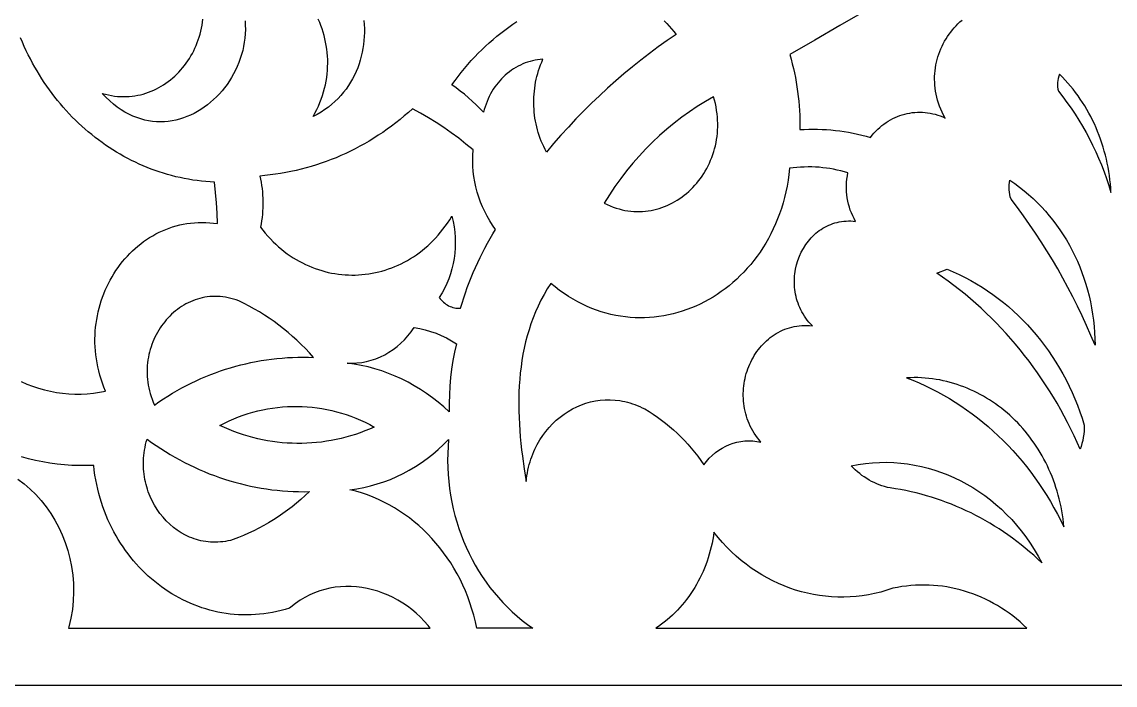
# Model space of a CAD drawing. Extents: x -570 to 570, y -425 to 425.
# Drawn here: x -392.7 to -296.4, y -365 to -306.6 of the extents above; entities that cross this region are included whole.
import ezdxf

# ---------------------------------------------------------------- set-up
doc = ezdxf.new("R2010")
doc.units = 0
doc.layers.add('LAYER_1', color=18, linetype='CONTINUOUS')
doc.layers.add('LAYER_2', color=4, linetype='CONTINUOUS')

msp = doc.modelspace()

# ---------------------------------------------------------------- linework, layer by layer
at = {"layer": 'LAYER_1'}
for points in [[(-318.445, -305.668), (-320.647, -306.955), (-322.854, -308.234), (-325.065, -309.502), (-324.952, -309.904), (-324.846, -310.307), (-324.747, -310.713), (-324.657, -311.12), (-324.574, -311.529), (-324.499, -311.94), (-324.431, -312.352), (-324.372, -312.765), (-324.32, -313.18), (-324.276, -313.595), (-324.24, -314.012), (-324.212, -314.43), (-324.192, -314.848), (-324.179, -315.266), (-324.175, -315.686), (-324.178, -316.105), (-323.786, -316.085), (-323.394, -316.073), (-323.001, -316.069), (-322.61, -316.074), (-322.218, -316.087), (-321.827, -316.109), (-321.436, -316.139), (-321.046, -316.177), (-320.657, -316.224), (-320.269, -316.28), (-319.882, -316.343), (-319.496, -316.415), (-319.111, -316.495), (-318.728, -316.584), (-318.346, -316.681), (-317.966, -316.786), (-317.814, -316.593), (-317.655, -316.409), (-317.491, -316.233), (-317.321, -316.066), (-317.145, -315.907), (-316.965, -315.756), (-316.779, -315.615), (-316.589, -315.482), (-316.395, -315.357), (-316.196, -315.242), (-315.994, -315.135), (-315.789, -315.038), (-315.58, -314.949), (-315.368, -314.87), (-315.154, -314.8), (-314.937, -314.739), (-314.719, -314.687), (-314.498, -314.645), (-314.276, -314.613), (-314.053, -314.59), (-313.828, -314.576), (-313.603, -314.572), (-313.378, -314.578), (-313.152, -314.594), (-312.926, -314.62), (-312.701, -314.656), (-312.477, -314.702), (-312.253, -314.758), (-312.031, -314.824), (-311.81, -314.9), (-311.591, -314.987), (-311.374, -315.084), (-311.516, -314.825), (-311.646, -314.565), (-311.763, -314.304), (-311.869, -314.042), (-311.962, -313.779), (-312.044, -313.516), (-312.115, -313.253), (-312.175, -312.99), (-312.223, -312.727), (-312.261, -312.465), (-312.287, -312.203), (-312.304, -311.943), (-312.31, -311.684), (-312.306, -311.427), (-312.293, -311.171), (-312.269, -310.918), (-312.236, -310.666), (-312.194, -310.417), (-312.143, -310.171), (-312.083, -309.928), (-312.015, -309.688), (-311.937, -309.452), (-311.852, -309.219), (-311.758, -308.99), (-311.657, -308.765), (-311.548, -308.544), (-311.431, -308.329), (-311.307, -308.118), (-311.176, -307.912), (-311.038, -307.711), (-310.893, -307.516), (-310.742, -307.327), (-310.585, -307.144), (-310.421, -306.967), (-310.252, -306.797), (-310.076, -306.633), (-309.896, -306.477)], [(-373.032, -306.537), (-373.008, -306.918), (-373.003, -307.297), (-373.016, -307.674), (-373.046, -308.047), (-373.093, -308.418), (-373.158, -308.784), (-373.238, -309.147), (-373.334, -309.504), (-373.445, -309.856), (-373.571, -310.202), (-373.712, -310.541), (-373.866, -310.874), (-374.033, -311.199), (-374.214, -311.516), (-374.406, -311.824), (-374.611, -312.124), (-374.827, -312.414), (-375.054, -312.693), (-375.292, -312.963), (-375.539, -313.221), (-375.797, -313.468), (-376.063, -313.702), (-376.338, -313.924), (-376.621, -314.133), (-376.911, -314.328), (-377.209, -314.508), (-377.513, -314.675), (-377.824, -314.826), (-378.141, -314.961), (-378.462, -315.08), (-378.789, -315.182), (-379.12, -315.267), (-379.455, -315.334), (-379.793, -315.383), (-380.134, -315.413), (-380.477, -315.424), (-380.823, -315.414), (-381.17, -315.385), (-381.518, -315.335), (-381.866, -315.263), (-382.215, -315.169), (-382.563, -315.053), (-382.911, -314.914), (-383.257, -314.751), (-383.601, -314.565), (-383.943, -314.354), (-384.282, -314.118), (-384.617, -313.856), (-384.95, -313.569), (-385.277, -313.255), (-385.601, -312.913), (-385.331, -312.989), (-385.062, -313.054), (-384.795, -313.106), (-384.529, -313.147), (-384.265, -313.177), (-384.003, -313.196), (-383.743, -313.204), (-383.485, -313.201), (-383.23, -313.188), (-382.977, -313.164), (-382.727, -313.131), (-382.479, -313.088), (-382.235, -313.035), (-381.994, -312.973), (-381.756, -312.901), (-381.522, -312.82), (-381.291, -312.731), (-381.064, -312.633), (-380.841, -312.526), (-380.622, -312.412), (-380.407, -312.289), (-380.196, -312.158), (-379.991, -312.02), (-379.789, -311.874), (-379.593, -311.721), (-379.402, -311.561), (-379.215, -311.394), (-379.034, -311.221), (-378.859, -311.041), (-378.689, -310.854), (-378.525, -310.662), (-378.367, -310.464), (-378.215, -310.26), (-378.069, -310.051), (-377.93, -309.837), (-377.797, -309.617), (-377.671, -309.393), (-377.551, -309.164), (-377.439, -308.931), (-377.334, -308.693), (-377.236, -308.451), (-377.146, -308.206), (-377.063, -307.956), (-376.988, -307.704), (-376.921, -307.448), (-376.862, -307.189), (-376.811, -306.927), (-376.769, -306.663), (-376.735, -306.396)], [(-362.566, -306.495), (-362.539, -306.846), (-362.524, -307.199), (-362.523, -307.551), (-362.534, -307.904), (-362.559, -308.256), (-362.597, -308.607), (-362.648, -308.956), (-362.712, -309.303), (-362.791, -309.647), (-362.883, -309.988), (-362.989, -310.325), (-363.109, -310.657), (-363.243, -310.985), (-363.392, -311.307), (-363.555, -311.623), (-363.732, -311.933), (-363.925, -312.236), (-364.132, -312.531), (-364.353, -312.819), (-364.59, -313.098), (-364.843, -313.367), (-365.11, -313.627), (-365.393, -313.877), (-365.691, -314.116), (-366.006, -314.344), (-366.336, -314.56), (-366.681, -314.764), (-367.044, -314.956), (-366.872, -314.651), (-366.713, -314.345), (-366.567, -314.036), (-366.434, -313.725), (-366.313, -313.413), (-366.204, -313.099), (-366.107, -312.785), (-366.022, -312.469), (-365.949, -312.153), (-365.888, -311.836), (-365.838, -311.52), (-365.799, -311.203), (-365.772, -310.888), (-365.755, -310.572), (-365.749, -310.258), (-365.754, -309.946), (-365.769, -309.634), (-365.794, -309.325), (-365.83, -309.018), (-365.876, -308.713), (-365.931, -308.41), (-365.996, -308.111), (-366.07, -307.815), (-366.154, -307.522), (-366.247, -307.232), (-366.349, -306.947), (-366.459, -306.666), (-366.579, -306.389)], [(-336.119, -306.54), (-335.898, -306.762), (-335.682, -306.992), (-335.473, -307.231), (-335.27, -307.478), (-335.073, -307.732), (-335.862, -308.273), (-336.641, -308.829), (-337.411, -309.4), (-338.171, -309.985), (-338.922, -310.584), (-339.663, -311.197), (-340.394, -311.825), (-341.114, -312.466), (-341.825, -313.121), (-342.524, -313.79), (-343.214, -314.472), (-343.892, -315.167), (-344.559, -315.876), (-345.215, -316.598), (-345.86, -317.332), (-346.493, -318.079), (-346.617, -317.844), (-346.734, -317.606), (-346.844, -317.365), (-346.946, -317.121), (-347.041, -316.874), (-347.128, -316.625), (-347.208, -316.373), (-347.281, -316.12), (-347.347, -315.864), (-347.405, -315.607), (-347.455, -315.348), (-347.499, -315.088), (-347.535, -314.827), (-347.563, -314.565), (-347.584, -314.302), (-347.598, -314.038), (-347.604, -313.775), (-347.603, -313.511), (-347.595, -313.247), (-347.579, -312.983), (-347.555, -312.72), (-347.524, -312.458), (-347.486, -312.196), (-347.44, -311.936), (-347.387, -311.676), (-347.326, -311.418), (-347.258, -311.162), (-347.182, -310.907), (-347.098, -310.655), (-347.008, -310.404), (-346.909, -310.156), (-346.803, -309.911), (-347.035, -309.929), (-347.264, -309.957), (-347.491, -309.994), (-347.715, -310.042), (-347.936, -310.099), (-348.154, -310.166), (-348.368, -310.241), (-348.579, -310.326), (-348.786, -310.42), (-348.989, -310.522), (-349.188, -310.632), (-349.382, -310.751), (-349.572, -310.878), (-349.757, -311.013), (-349.936, -311.155), (-350.111, -311.305), (-350.28, -311.463), (-350.444, -311.627), (-350.601, -311.799), (-350.753, -311.977), (-350.898, -312.162), (-351.037, -312.353), (-351.169, -312.551), (-351.294, -312.754), (-351.412, -312.964), (-351.523, -313.179), (-351.626, -313.399), (-351.721, -313.625), (-351.809, -313.856), (-351.888, -314.092), (-351.96, -314.333), (-352.022, -314.578), (-352.347, -314.244), (-352.679, -313.918), (-353.017, -313.602), (-353.363, -313.294), (-353.715, -312.996), (-354.074, -312.707), (-354.439, -312.427), (-354.81, -312.157), (-354.542, -311.786), (-354.268, -311.422), (-353.987, -311.064), (-353.7, -310.714), (-353.407, -310.37), (-353.108, -310.034), (-352.803, -309.705), (-352.492, -309.383), (-352.175, -309.069), (-351.853, -308.762), (-351.525, -308.462), (-351.192, -308.17), (-350.854, -307.886), (-350.51, -307.61), (-350.162, -307.341), (-349.808, -307.08), (-349.45, -306.828), (-349.087, -306.583)], [(-392.755, -338.28), (-392.249, -338.501), (-391.736, -338.697), (-391.217, -338.869), (-390.692, -339.016), (-390.163, -339.139), (-389.629, -339.237), (-389.093, -339.31), (-388.553, -339.358), (-388.012, -339.38), (-387.47, -339.378), (-386.927, -339.35), (-386.385, -339.297), (-385.844, -339.218), (-385.304, -339.113), (-385.45, -338.763), (-385.583, -338.411), (-385.704, -338.058), (-385.811, -337.705), (-385.907, -337.351), (-385.99, -336.997), (-386.061, -336.643), (-386.12, -336.289), (-386.168, -335.936), (-386.204, -335.583), (-386.228, -335.232), (-386.242, -334.882), (-386.244, -334.533), (-386.235, -334.186), (-386.215, -333.841), (-386.185, -333.498), (-386.145, -333.158), (-386.094, -332.82), (-386.033, -332.486), (-385.962, -332.154), (-385.882, -331.826), (-385.791, -331.502), (-385.692, -331.181), (-385.583, -330.865), (-385.464, -330.553), (-385.337, -330.245), (-385.201, -329.943), (-385.056, -329.646), (-384.903, -329.354), (-384.742, -329.067), (-384.572, -328.787), (-384.395, -328.512), (-384.209, -328.244), (-384.016, -327.982), (-383.815, -327.727), (-383.607, -327.48), (-383.392, -327.239), (-383.169, -327.006), (-382.94, -326.781), (-382.704, -326.564), (-382.462, -326.355), (-382.213, -326.154), (-381.958, -325.963), (-381.696, -325.78), (-381.429, -325.606), (-381.156, -325.442), (-380.878, -325.288), (-380.594, -325.144), (-380.305, -325.009), (-380.011, -324.886), (-379.711, -324.773), (-379.407, -324.67), (-379.099, -324.579), (-378.786, -324.5), (-378.468, -324.432), (-378.147, -324.375), (-377.822, -324.331), (-377.492, -324.3), (-377.159, -324.281), (-376.823, -324.274), (-376.483, -324.281), (-376.141, -324.301), (-375.795, -324.335), (-375.446, -324.383), (-375.49, -323.469), (-375.549, -322.557), (-375.625, -321.646), (-375.716, -320.737), (-376.102, -320.714), (-376.487, -320.684), (-376.869, -320.645), (-377.25, -320.598), (-377.629, -320.544), (-378.006, -320.481), (-378.381, -320.411), (-378.754, -320.332), (-379.125, -320.247), (-379.493, -320.153), (-379.858, -320.052), (-380.221, -319.943), (-380.582, -319.827), (-380.94, -319.704), (-381.295, -319.573), (-381.647, -319.436), (-381.997, -319.291), (-382.343, -319.139), (-382.686, -318.98), (-383.026, -318.814), (-383.363, -318.641), (-383.696, -318.461), (-384.026, -318.275), (-384.353, -318.081), (-384.676, -317.882), (-384.995, -317.676), (-385.311, -317.463), (-385.623, -317.244), (-385.931, -317.018), (-386.234, -316.787), (-386.534, -316.549), (-386.83, -316.305), (-387.121, -316.055), (-387.408, -315.799), (-387.691, -315.537), (-387.969, -315.269), (-388.243, -314.996), (-388.512, -314.717), (-388.776, -314.432), (-389.036, -314.141), (-389.291, -313.845), (-389.54, -313.544), (-389.785, -313.237), (-390.024, -312.925), (-390.259, -312.608), (-390.488, -312.286), (-390.711, -311.958), (-390.929, -311.626), (-391.142, -311.288), (-391.349, -310.946), (-391.55, -310.599), (-391.746, -310.247), (-391.935, -309.89), (-392.119, -309.529), (-392.297, -309.163), (-392.468, -308.793), (-392.634, -308.419), (-392.793, -308.04)], [(-393.046, -346.874), (-392.489, -347.292), (-391.961, -347.746), (-391.46, -348.234), (-390.99, -348.754), (-390.55, -349.305), (-390.143, -349.884), (-389.769, -350.49), (-389.43, -351.12), (-389.127, -351.772), (-388.861, -352.446), (-388.634, -353.138), (-388.446, -353.848), (-388.3, -354.572), (-388.197, -355.309), (-388.137, -356.057), (-388.123, -356.813), (-388.155, -357.577), (-388.235, -358.344), (-388.364, -359.113), (-388.544, -359.882), (-388.579, -359.999), (-356.727, -359.998), (-356.911, -359.761), (-357.244, -359.378), (-357.594, -359.015), (-357.96, -358.672), (-358.342, -358.351), (-358.738, -358.051), (-359.147, -357.773), (-359.568, -357.518), (-360, -357.287), (-360.44, -357.079), (-360.889, -356.894), (-361.345, -356.735), (-361.807, -356.6), (-362.273, -356.491), (-362.742, -356.408), (-363.212, -356.35), (-363.684, -356.319), (-364.154, -356.315), (-364.623, -356.338), (-365.089, -356.388), (-365.551, -356.466), (-366.008, -356.572), (-366.458, -356.706), (-366.901, -356.869), (-367.336, -357.06), (-367.762, -357.281), (-368.178, -357.532), (-368.583, -357.813), (-368.999, -358.143), (-369.105, -358.216), (-369.483, -358.331), (-369.861, -358.434), (-370.239, -358.524), (-370.616, -358.602), (-370.993, -358.668), (-371.37, -358.722), (-371.746, -358.765), (-372.121, -358.795), (-372.494, -358.814), (-372.867, -358.822), (-373.238, -358.818), (-373.607, -358.803), (-373.975, -358.777), (-374.341, -358.74), (-374.704, -358.692), (-375.066, -358.634), (-375.424, -358.564), (-375.781, -358.485), (-376.134, -358.395), (-376.484, -358.294), (-376.832, -358.184), (-377.176, -358.064), (-377.516, -357.934), (-377.853, -357.794), (-378.186, -357.644), (-378.515, -357.486), (-378.839, -357.317), (-379.16, -357.14), (-379.476, -356.953), (-379.787, -356.758), (-380.093, -356.553), (-380.394, -356.34), (-380.691, -356.119), (-380.981, -355.888), (-381.266, -355.65), (-381.546, -355.403), (-381.82, -355.148), (-382.087, -354.885), (-382.348, -354.615), (-382.603, -354.336), (-382.852, -354.05), (-383.093, -353.757), (-383.328, -353.456), (-383.555, -353.148), (-383.776, -352.833), (-383.989, -352.511), (-384.194, -352.182), (-384.391, -351.846), (-384.581, -351.503), (-384.763, -351.155), (-384.936, -350.799), (-385.1, -350.438), (-385.257, -350.07), (-385.404, -349.697), (-385.542, -349.317), (-385.672, -348.932), (-385.791, -348.542), (-385.902, -348.145), (-386.003, -347.744), (-386.094, -347.337), (-386.175, -346.925), (-386.246, -346.508), (-386.306, -346.086), (-386.356, -345.66), (-387.001, -345.679), (-387.646, -345.677), (-388.289, -345.655), (-388.931, -345.612), (-389.57, -345.548), (-390.208, -345.463), (-390.842, -345.358), (-391.473, -345.233), (-392.101, -345.087), (-392.725, -344.921)]]:
    msp.add_lwpolyline(points, dxfattribs=at)
for points in [[(-296.784, -321.634), (-296.806, -321.261), (-296.835, -320.89), (-296.873, -320.52), (-296.92, -320.152), (-296.974, -319.786), (-297.037, -319.422), (-297.107, -319.061), (-297.186, -318.702), (-297.273, -318.345), (-297.367, -317.992), (-297.469, -317.641), (-297.579, -317.294), (-297.697, -316.95), (-297.822, -316.609), (-297.955, -316.272), (-298.096, -315.939), (-298.243, -315.609), (-298.398, -315.283), (-298.561, -314.962), (-298.73, -314.645), (-298.907, -314.332), (-299.091, -314.024), (-299.281, -313.721), (-299.479, -313.423), (-299.684, -313.13), (-299.895, -312.842), (-300.113, -312.56), (-300.338, -312.283), (-300.569, -312.011), (-300.807, -311.746), (-301.052, -311.486), (-301.303, -311.233), (-301.369, -311.41), (-301.421, -311.592), (-301.458, -311.778), (-301.479, -311.966), (-301.486, -312.155), (-301.477, -312.344), (-301.452, -312.533), (-301.412, -312.72), (-301.027, -313.211), (-300.655, -313.712), (-300.294, -314.223), (-299.946, -314.743), (-299.61, -315.273), (-299.287, -315.812), (-298.977, -316.359), (-298.679, -316.915), (-298.395, -317.48), (-298.124, -318.052), (-297.867, -318.631), (-297.623, -319.218), (-297.392, -319.813), (-297.176, -320.413), (-296.973, -321.021)], [(-331.774, -313.217), (-332.497, -313.632), (-333.207, -314.072), (-333.903, -314.536), (-334.583, -315.024), (-335.248, -315.536), (-335.897, -316.07), (-336.529, -316.627), (-337.145, -317.206), (-337.743, -317.806), (-338.323, -318.428), (-338.885, -319.07), (-339.429, -319.732), (-339.953, -320.413), (-340.457, -321.114), (-340.941, -321.834), (-341.404, -322.572), (-341.143, -322.7), (-340.881, -322.816), (-340.619, -322.92), (-340.358, -323.011), (-340.096, -323.09), (-339.835, -323.158), (-339.574, -323.214), (-339.314, -323.258), (-339.054, -323.291), (-338.796, -323.313), (-338.539, -323.324), (-338.284, -323.325), (-338.03, -323.315), (-337.778, -323.295), (-337.528, -323.264), (-337.281, -323.224), (-337.035, -323.173), (-336.793, -323.114), (-336.553, -323.044), (-336.316, -322.966), (-336.083, -322.879), (-335.852, -322.782), (-335.626, -322.677), (-335.403, -322.564), (-335.184, -322.442), (-334.969, -322.312), (-334.759, -322.175), (-334.553, -322.029), (-334.352, -321.876), (-334.156, -321.716), (-333.964, -321.548), (-333.779, -321.374), (-333.598, -321.193), (-333.424, -321.005), (-333.255, -320.811), (-333.092, -320.61), (-332.936, -320.403), (-332.786, -320.191), (-332.642, -319.973), (-332.506, -319.749), (-332.376, -319.52), (-332.254, -319.286), (-332.139, -319.047), (-332.031, -318.803), (-331.932, -318.555), (-331.84, -318.302), (-331.757, -318.045), (-331.682, -317.785), (-331.615, -317.52), (-331.557, -317.251), (-331.509, -316.98), (-331.469, -316.705), (-331.438, -316.426), (-331.418, -316.145), (-331.406, -315.862), (-331.405, -315.575), (-331.414, -315.287), (-331.433, -314.996), (-331.462, -314.703), (-331.503, -314.409), (-331.554, -314.113), (-331.616, -313.815), (-331.689, -313.517)], [(-352.953, -317.897), (-353.579, -317.374), (-354.217, -316.871), (-354.867, -316.387), (-355.529, -315.922), (-356.202, -315.478), (-356.886, -315.054), (-357.58, -314.65), (-358.285, -314.267), (-358.644, -314.589), (-359.009, -314.903), (-359.378, -315.208), (-359.753, -315.505), (-360.132, -315.794), (-360.516, -316.074), (-360.904, -316.345), (-361.297, -316.608), (-361.694, -316.862), (-362.096, -317.108), (-362.501, -317.344), (-362.91, -317.572), (-363.324, -317.791), (-363.74, -318.001), (-364.161, -318.202), (-364.585, -318.394), (-365.012, -318.577), (-365.443, -318.75), (-365.876, -318.915), (-366.313, -319.07), (-366.752, -319.216), (-367.194, -319.352), (-367.639, -319.479), (-368.086, -319.597), (-368.536, -319.705), (-368.987, -319.803), (-369.441, -319.892), (-369.897, -319.971), (-370.355, -320.041), (-370.814, -320.1), (-371.275, -320.15), (-371.738, -320.189), (-371.675, -320.466), (-371.621, -320.744), (-371.574, -321.023), (-371.535, -321.303), (-371.504, -321.584), (-371.48, -321.866), (-371.464, -322.149), (-371.457, -322.432), (-371.457, -322.715), (-371.464, -322.997), (-371.48, -323.28), (-371.504, -323.562), (-371.535, -323.844), (-371.574, -324.124), (-371.621, -324.404), (-371.676, -324.682), (-371.463, -324.959), (-371.245, -325.226), (-371.022, -325.484), (-370.793, -325.733), (-370.559, -325.972), (-370.32, -326.201), (-370.076, -326.421), (-369.828, -326.632), (-369.576, -326.833), (-369.319, -327.025), (-369.059, -327.208), (-368.794, -327.381), (-368.527, -327.545), (-368.256, -327.699), (-367.981, -327.844), (-367.704, -327.98), (-367.424, -328.106), (-367.142, -328.223), (-366.857, -328.331), (-366.57, -328.429), (-366.281, -328.519), (-365.99, -328.599), (-365.698, -328.669), (-365.405, -328.731), (-365.11, -328.783), (-364.814, -328.826), (-364.518, -328.86), (-364.221, -328.884), (-363.923, -328.9), (-363.626, -328.906), (-363.328, -328.903), (-363.031, -328.891), (-362.734, -328.87), (-362.438, -328.839), (-362.143, -328.8), (-361.848, -328.751), (-361.555, -328.694), (-361.263, -328.627), (-360.973, -328.551), (-360.685, -328.466), (-360.399, -328.372), (-360.114, -328.269), (-359.833, -328.157), (-359.554, -328.036), (-359.277, -327.906), (-359.004, -327.767), (-358.734, -327.619), (-358.467, -327.462), (-358.204, -327.296), (-357.945, -327.121), (-357.689, -326.937), (-357.438, -326.744), (-357.192, -326.542), (-356.949, -326.331), (-356.712, -326.112), (-356.48, -325.883), (-356.252, -325.646), (-356.03, -325.4), (-355.814, -325.145), (-355.604, -324.881), (-355.399, -324.608), (-355.201, -324.326), (-355.009, -324.036), (-354.823, -323.737), (-354.714, -324.196), (-354.629, -324.659), (-354.569, -325.124), (-354.532, -325.591), (-354.52, -326.057), (-354.532, -326.523), (-354.568, -326.986), (-354.627, -327.446), (-354.709, -327.902), (-354.815, -328.352), (-354.943, -328.795), (-355.095, -329.231), (-355.269, -329.659), (-355.466, -330.076), (-355.685, -330.482), (-355.927, -330.877), (-355.841, -330.992), (-355.75, -331.1), (-355.653, -331.202), (-355.551, -331.297), (-355.445, -331.384), (-355.335, -331.465), (-355.22, -331.538), (-355.102, -331.603), (-354.981, -331.66), (-354.856, -331.71), (-354.729, -331.751), (-354.6, -331.784), (-354.468, -331.808), (-354.335, -331.824), (-354.2, -331.831), (-354.065, -331.83), (-353.924, -331.369), (-353.776, -330.912), (-353.621, -330.458), (-353.458, -330.007), (-353.289, -329.559), (-353.112, -329.115), (-352.928, -328.675), (-352.737, -328.238), (-352.539, -327.805), (-352.334, -327.375), (-352.122, -326.95), (-351.904, -326.529), (-351.678, -326.112), (-351.446, -325.699), (-351.207, -325.29), (-350.962, -324.886), (-351.228, -324.513), (-351.476, -324.127), (-351.706, -323.731), (-351.918, -323.323), (-352.111, -322.906), (-352.286, -322.48), (-352.442, -322.046), (-352.578, -321.604), (-352.695, -321.156), (-352.793, -320.702), (-352.87, -320.242), (-352.928, -319.779), (-352.965, -319.312), (-352.982, -318.842), (-352.978, -318.37)], [(-319.937, -319.911), (-320.251, -319.819), (-320.567, -319.736), (-320.884, -319.662), (-321.203, -319.597), (-321.523, -319.541), (-321.843, -319.493), (-322.165, -319.455), (-322.488, -319.425), (-322.811, -319.405), (-323.134, -319.393), (-323.458, -319.391), (-323.782, -319.397), (-324.106, -319.412), (-324.429, -319.437), (-324.753, -319.47), (-325.075, -319.513), (-325.135, -320.043), (-325.209, -320.565), (-325.299, -321.078), (-325.404, -321.582), (-325.522, -322.077), (-325.655, -322.563), (-325.802, -323.039), (-325.961, -323.506), (-326.134, -323.964), (-326.32, -324.411), (-326.518, -324.849), (-326.728, -325.276), (-326.949, -325.694), (-327.182, -326.101), (-327.427, -326.497), (-327.682, -326.882), (-327.947, -327.257), (-328.222, -327.62), (-328.507, -327.972), (-328.802, -328.313), (-329.105, -328.643), (-329.418, -328.96), (-329.739, -329.266), (-330.068, -329.56), (-330.404, -329.841), (-330.748, -330.111), (-331.1, -330.367), (-331.458, -330.611), (-331.822, -330.843), (-332.193, -331.061), (-332.569, -331.266), (-332.951, -331.458), (-333.339, -331.636), (-333.73, -331.801), (-334.127, -331.952), (-334.527, -332.089), (-334.932, -332.213), (-335.34, -332.321), (-335.751, -332.416), (-336.165, -332.496), (-336.582, -332.561), (-337, -332.611), (-337.421, -332.647), (-337.843, -332.667), (-338.266, -332.672), (-338.69, -332.661), (-339.115, -332.635), (-339.54, -332.592), (-339.965, -332.534), (-340.39, -332.46), (-340.813, -332.37), (-341.236, -332.263), (-341.657, -332.139), (-342.077, -331.999), (-342.494, -331.841), (-342.909, -331.667), (-343.321, -331.475), (-343.73, -331.266), (-344.136, -331.04), (-344.538, -330.796), (-344.937, -330.533), (-345.33, -330.253), (-345.719, -329.955), (-346.103, -329.638), (-346.413, -330.127), (-346.702, -330.622), (-346.97, -331.124), (-347.219, -331.632), (-347.448, -332.145), (-347.658, -332.664), (-347.851, -333.188), (-348.025, -333.716), (-348.182, -334.25), (-348.323, -334.787), (-348.448, -335.329), (-348.557, -335.874), (-348.651, -336.422), (-348.73, -336.974), (-348.795, -337.528), (-348.847, -338.084), (-348.886, -338.643), (-348.912, -339.204), (-348.927, -339.766), (-348.93, -340.33), (-348.922, -340.894), (-348.904, -341.459), (-348.876, -342.025), (-348.839, -342.59), (-348.793, -343.156), (-348.739, -343.72), (-348.677, -344.284), (-348.608, -344.847), (-348.451, -345.968), (-348.272, -347.082), (-348.244, -346.824), (-348.21, -346.57), (-348.169, -346.32), (-348.121, -346.073), (-348.066, -345.829), (-348.005, -345.589), (-347.938, -345.353), (-347.864, -345.121), (-347.785, -344.893), (-347.699, -344.669), (-347.608, -344.448), (-347.511, -344.232), (-347.3, -343.813), (-347.068, -343.411), (-346.816, -343.028), (-346.545, -342.663), (-346.256, -342.318), (-345.949, -341.993), (-345.627, -341.688), (-345.29, -341.405), (-344.939, -341.144), (-344.574, -340.906), (-344.198, -340.691), (-343.812, -340.5), (-343.415, -340.333), (-343.01, -340.192), (-342.597, -340.076), (-342.177, -339.987), (-341.752, -339.925), (-341.322, -339.891), (-340.888, -339.885), (-340.452, -339.908), (-340.015, -339.961), (-339.796, -339.999), (-339.577, -340.044), (-339.358, -340.097), (-339.139, -340.158), (-338.921, -340.227), (-338.704, -340.303), (-338.487, -340.388), (-338.271, -340.481), (-338.055, -340.582), (-337.841, -340.691), (-337.459, -340.919), (-337.084, -341.158), (-336.715, -341.409), (-336.354, -341.671), (-336, -341.943), (-335.653, -342.227), (-335.314, -342.521), (-334.982, -342.826), (-334.659, -343.14), (-334.344, -343.465), (-334.037, -343.8), (-333.739, -344.144), (-333.45, -344.498), (-333.17, -344.861), (-332.899, -345.233), (-332.638, -345.614), (-332.405, -345.313), (-332.156, -345.033), (-331.891, -344.775), (-331.612, -344.539), (-331.321, -344.326), (-331.018, -344.135), (-330.704, -343.969), (-330.381, -343.826), (-330.049, -343.708), (-329.711, -343.615), (-329.367, -343.548), (-329.019, -343.507), (-328.667, -343.492), (-328.313, -343.504), (-327.958, -343.543), (-327.603, -343.61), (-327.765, -343.418), (-327.918, -343.222), (-328.061, -343.022), (-328.195, -342.82), (-328.32, -342.614), (-328.435, -342.406), (-328.542, -342.195), (-328.64, -341.981), (-328.729, -341.766), (-328.809, -341.549), (-328.881, -341.33), (-328.945, -341.11), (-329, -340.888), (-329.047, -340.666), (-329.085, -340.443), (-329.116, -340.219), (-329.138, -339.995), (-329.153, -339.772), (-329.16, -339.548), (-329.159, -339.325), (-329.151, -339.102), (-329.135, -338.88), (-329.112, -338.66), (-329.082, -338.44), (-329.045, -338.223), (-329, -338.007), (-328.949, -337.793), (-328.89, -337.581), (-328.825, -337.372), (-328.753, -337.165), (-328.675, -336.962), (-328.59, -336.761), (-328.499, -336.564), (-328.402, -336.371), (-328.299, -336.181), (-328.189, -335.996), (-328.074, -335.815), (-327.952, -335.638), (-327.825, -335.466), (-327.692, -335.299), (-327.554, -335.137), (-327.41, -334.98), (-327.261, -334.83), (-327.107, -334.685), (-326.948, -334.546), (-326.783, -334.414), (-326.614, -334.288), (-326.44, -334.169), (-326.261, -334.057), (-326.077, -333.952), (-325.889, -333.854), (-325.696, -333.765), (-325.499, -333.683), (-325.298, -333.61), (-325.093, -333.544), (-324.883, -333.488), (-324.67, -333.44), (-324.453, -333.401), (-324.232, -333.372), (-324.007, -333.352), (-323.779, -333.342), (-323.548, -333.342), (-323.313, -333.352), (-323.075, -333.372), (-323.232, -333.208), (-323.381, -333.039), (-323.521, -332.866), (-323.653, -332.691), (-323.776, -332.511), (-323.89, -332.329), (-323.996, -332.144), (-324.094, -331.957), (-324.184, -331.767), (-324.266, -331.575), (-324.339, -331.381), (-324.405, -331.185), (-324.463, -330.988), (-324.514, -330.79), (-324.557, -330.59), (-324.592, -330.39), (-324.62, -330.189), (-324.64, -329.988), (-324.654, -329.787), (-324.66, -329.586), (-324.659, -329.385), (-324.651, -329.184), (-324.636, -328.985), (-324.615, -328.786), (-324.587, -328.588), (-324.552, -328.392), (-324.463, -328.005), (-324.349, -327.627), (-324.211, -327.258), (-324.048, -326.901), (-323.863, -326.558), (-323.655, -326.231), (-323.543, -326.073), (-323.426, -325.92), (-323.304, -325.772), (-323.176, -325.628), (-323.044, -325.49), (-322.906, -325.358), (-322.764, -325.231), (-322.617, -325.109), (-322.465, -324.994), (-322.308, -324.885), (-322.148, -324.783), (-321.982, -324.687), (-321.813, -324.599), (-321.639, -324.517), (-321.462, -324.443), (-321.28, -324.377), (-321.094, -324.318), (-320.905, -324.268), (-320.711, -324.225), (-320.514, -324.191), (-320.314, -324.166), (-320.11, -324.15), (-319.903, -324.144), (-319.692, -324.146), (-319.479, -324.158), (-319.262, -324.18), (-319.397, -323.941), (-319.521, -323.695), (-319.633, -323.444), (-319.732, -323.188), (-319.819, -322.927), (-319.894, -322.662), (-319.956, -322.394), (-320.005, -322.123), (-320.042, -321.849), (-320.066, -321.573), (-320.077, -321.296), (-320.075, -321.019), (-320.06, -320.741), (-320.032, -320.463), (-319.991, -320.186)], [(-298.184, -335.082), (-298.547, -334.215), (-298.923, -333.355), (-299.313, -332.503), (-299.717, -331.659), (-300.134, -330.823), (-300.565, -329.996), (-301.009, -329.177), (-301.466, -328.367), (-301.936, -327.566), (-302.419, -326.775), (-302.915, -325.992), (-303.423, -325.22), (-303.944, -324.457), (-304.477, -323.704), (-305.023, -322.961), (-305.581, -322.229), (-305.645, -322.027), (-305.694, -321.821), (-305.729, -321.612), (-305.749, -321.401), (-305.754, -321.189), (-305.745, -320.977), (-305.722, -320.765), (-305.683, -320.556), (-305.253, -320.851), (-304.834, -321.16), (-304.426, -321.483), (-304.029, -321.818), (-303.643, -322.167), (-303.268, -322.528), (-302.906, -322.901), (-302.555, -323.286), (-302.216, -323.682), (-301.89, -324.089), (-301.576, -324.507), (-301.274, -324.934), (-300.985, -325.372), (-300.71, -325.82), (-300.447, -326.276), (-300.198, -326.741), (-299.962, -327.215), (-299.741, -327.697), (-299.533, -328.186), (-299.339, -328.683), (-299.159, -329.187), (-298.994, -329.697), (-298.844, -330.214), (-298.709, -330.736), (-298.588, -331.264), (-298.483, -331.797), (-298.394, -332.335), (-298.32, -332.877), (-298.261, -333.423), (-298.219, -333.973), (-298.193, -334.526)], [(-299.13, -342.109), (-299.136, -342.382), (-299.154, -342.654), (-299.183, -342.925), (-299.222, -343.194), (-299.272, -343.461), (-299.333, -343.725), (-299.405, -343.986), (-299.487, -344.244), (-299.751, -343.647), (-300.023, -343.056), (-300.306, -342.472), (-300.597, -341.893), (-300.898, -341.321), (-301.207, -340.756), (-301.526, -340.197), (-301.853, -339.645), (-302.189, -339.1), (-302.534, -338.562), (-302.888, -338.031), (-303.25, -337.507), (-303.62, -336.991), (-303.998, -336.482), (-304.385, -335.981), (-304.78, -335.487), (-305.183, -335.001), (-305.594, -334.524), (-306.012, -334.054), (-306.438, -333.592), (-306.872, -333.139), (-307.314, -332.694), (-307.762, -332.258), (-308.218, -331.83), (-308.682, -331.411), (-309.152, -331.001), (-309.629, -330.6), (-310.114, -330.208), (-310.605, -329.826), (-311.103, -329.452), (-311.607, -329.089), (-312.118, -328.734), (-311.205, -328.386), (-310.672, -328.611), (-310.147, -328.852), (-309.63, -329.109), (-309.122, -329.381), (-308.621, -329.667), (-308.13, -329.969), (-307.647, -330.285), (-307.173, -330.615), (-306.708, -330.959), (-306.254, -331.316), (-305.808, -331.687), (-305.373, -332.071), (-304.948, -332.468), (-304.534, -332.878), (-304.13, -333.3), (-303.738, -333.734), (-303.356, -334.18), (-302.986, -334.638), (-302.627, -335.106), (-302.281, -335.586), (-301.946, -336.077), (-301.624, -336.578), (-301.314, -337.089), (-301.017, -337.611), (-300.733, -338.142), (-300.463, -338.682), (-300.205, -339.232), (-299.962, -339.79), (-299.732, -340.358), (-299.517, -340.933), (-299.316, -341.517)], [(-366.99, -336.159), (-367.345, -335.767), (-367.708, -335.385), (-368.08, -335.013), (-368.459, -334.652), (-368.847, -334.301), (-369.242, -333.962), (-369.644, -333.633), (-370.054, -333.315), (-370.47, -333.009), (-370.894, -332.714), (-371.324, -332.43), (-371.761, -332.158), (-372.204, -331.898), (-372.653, -331.65), (-373.108, -331.414), (-373.569, -331.19), (-373.808, -331.101), (-374.046, -331.024), (-374.284, -330.958), (-374.52, -330.903), (-374.755, -330.859), (-374.989, -330.825), (-375.222, -330.801), (-375.453, -330.788), (-375.682, -330.784), (-375.91, -330.791), (-376.135, -330.807), (-376.358, -330.832), (-376.578, -330.866), (-376.796, -330.91), (-377.011, -330.962), (-377.224, -331.023), (-377.433, -331.092), (-377.639, -331.17), (-377.842, -331.256), (-378.042, -331.349), (-378.238, -331.45), (-378.429, -331.559), (-378.618, -331.675), (-378.801, -331.798), (-378.981, -331.928), (-379.156, -332.064), (-379.327, -332.207), (-379.493, -332.357), (-379.654, -332.512), (-379.81, -332.674), (-379.961, -332.841), (-380.107, -333.014), (-380.247, -333.192), (-380.381, -333.376), (-380.509, -333.564), (-380.632, -333.758), (-380.749, -333.956), (-380.859, -334.158), (-380.963, -334.364), (-381.06, -334.575), (-381.15, -334.789), (-381.234, -335.007), (-381.31, -335.229), (-381.38, -335.454), (-381.442, -335.682), (-381.496, -335.913), (-381.543, -336.146), (-381.582, -336.382), (-381.613, -336.621), (-381.636, -336.861), (-381.65, -337.104), (-381.656, -337.348), (-381.654, -337.594), (-381.642, -337.841), (-381.622, -338.089), (-381.593, -338.338), (-381.555, -338.589), (-381.507, -338.839), (-381.449, -339.091), (-381.382, -339.342), (-381.306, -339.593), (-381.219, -339.845), (-381.122, -340.096), (-381.014, -340.346), (-380.621, -340.074), (-380.224, -339.811), (-379.823, -339.556), (-379.418, -339.31), (-379.009, -339.073), (-378.597, -338.845), (-378.181, -338.626), (-377.761, -338.416), (-377.339, -338.215), (-376.913, -338.023), (-376.484, -337.84), (-376.052, -337.666), (-375.617, -337.501), (-375.18, -337.345), (-374.74, -337.199), (-374.298, -337.062), (-373.853, -336.934), (-373.406, -336.816), (-372.957, -336.707), (-372.506, -336.607), (-372.054, -336.517), (-371.599, -336.436), (-371.143, -336.365), (-370.686, -336.303), (-370.227, -336.251), (-369.767, -336.209), (-369.306, -336.176), (-368.845, -336.153), (-368.382, -336.14), (-367.918, -336.136), (-367.454, -336.143)], [(-354.422, -334.961), (-354.584, -335.697), (-354.723, -336.437), (-354.837, -337.183), (-354.927, -337.932), (-354.993, -338.684), (-355.034, -339.438), (-355.05, -340.194), (-355.042, -340.951), (-355.524, -340.512), (-356.02, -340.094), (-356.528, -339.699), (-357.049, -339.325), (-357.582, -338.973), (-358.126, -338.644), (-358.68, -338.338), (-359.244, -338.055), (-359.818, -337.796), (-360.4, -337.56), (-360.99, -337.349), (-361.588, -337.162), (-362.193, -336.999), (-362.804, -336.862), (-363.42, -336.749), (-364.042, -336.663), (-363.608, -336.669), (-363.177, -336.647), (-362.752, -336.594), (-362.332, -336.514), (-361.919, -336.405), (-361.513, -336.269), (-361.117, -336.106), (-360.732, -335.917), (-360.357, -335.702), (-359.995, -335.463), (-359.646, -335.198), (-359.312, -334.91), (-358.994, -334.599), (-358.693, -334.265), (-358.549, -334.09), (-358.41, -333.909), (-358.275, -333.723), (-358.146, -333.531), (-357.653, -333.613), (-357.166, -333.723), (-356.686, -333.862), (-356.214, -334.028), (-355.75, -334.221), (-355.296, -334.441), (-354.853, -334.688)], [(-300.924, -351.076), (-300.96, -350.715), (-301.003, -350.357), (-301.055, -350.002), (-301.114, -349.651), (-301.18, -349.302), (-301.254, -348.957), (-301.336, -348.615), (-301.424, -348.277), (-301.52, -347.942), (-301.623, -347.612), (-301.732, -347.285), (-301.849, -346.961), (-301.972, -346.642), (-302.102, -346.327), (-302.238, -346.017), (-302.381, -345.71), (-302.53, -345.408), (-302.685, -345.11), (-302.846, -344.817), (-303.014, -344.529), (-303.187, -344.246), (-303.366, -343.967), (-303.551, -343.693), (-303.741, -343.425), (-303.937, -343.161), (-304.138, -342.903), (-304.345, -342.651), (-304.556, -342.403), (-304.773, -342.162), (-304.995, -341.925), (-305.222, -341.695), (-305.453, -341.471), (-305.689, -341.252), (-305.93, -341.04), (-306.175, -340.833), (-306.425, -340.633), (-306.679, -340.439), (-306.937, -340.252), (-307.199, -340.071), (-307.465, -339.897), (-307.735, -339.729), (-308.008, -339.569), (-308.286, -339.415), (-308.567, -339.268), (-308.851, -339.128), (-309.139, -338.996), (-309.43, -338.871), (-309.724, -338.753), (-310.021, -338.643), (-310.321, -338.54), (-310.624, -338.445), (-310.93, -338.358), (-311.238, -338.278), (-311.549, -338.207), (-311.863, -338.143), (-312.179, -338.088), (-312.496, -338.041), (-312.817, -338.003), (-313.139, -337.973), (-313.463, -337.951), (-313.789, -337.938), (-314.116, -337.934), (-314.446, -337.939), (-314.776, -337.952), (-314.219, -338.172), (-313.668, -338.407), (-313.123, -338.655), (-312.585, -338.916), (-312.053, -339.191), (-311.529, -339.48), (-311.011, -339.782), (-310.501, -340.096), (-309.998, -340.424), (-309.503, -340.764), (-309.016, -341.116), (-308.537, -341.481), (-308.066, -341.857), (-307.603, -342.246), (-307.149, -342.647), (-306.704, -343.058), (-306.267, -343.482), (-305.84, -343.916), (-305.422, -344.362), (-305.014, -344.818), (-304.615, -345.285), (-304.226, -345.763), (-303.848, -346.251), (-303.479, -346.749), (-303.121, -347.257), (-302.774, -347.774), (-302.437, -348.302), (-302.112, -348.838), (-301.798, -349.384), (-301.495, -349.94), (-301.203, -350.504)], [(-361.652, -342.285), (-362.063, -342.464), (-362.476, -342.631), (-362.892, -342.786), (-363.311, -342.93), (-363.732, -343.061), (-364.155, -343.181), (-364.58, -343.289), (-365.007, -343.385), (-365.436, -343.469), (-365.866, -343.541), (-366.296, -343.602), (-366.728, -343.651), (-367.161, -343.688), (-367.594, -343.713), (-368.027, -343.726), (-368.461, -343.728), (-368.894, -343.717), (-369.327, -343.695), (-369.76, -343.662), (-370.192, -343.616), (-370.623, -343.559), (-371.053, -343.489), (-371.481, -343.408), (-371.908, -343.316), (-372.333, -343.211), (-372.757, -343.095), (-373.178, -342.966), (-373.597, -342.827), (-374.013, -342.675), (-374.426, -342.511), (-374.837, -342.336), (-375.244, -342.149), (-374.839, -341.941), (-374.43, -341.747), (-374.017, -341.566), (-373.6, -341.399), (-373.181, -341.246), (-372.758, -341.106), (-372.333, -340.98), (-371.906, -340.868), (-371.476, -340.77), (-371.045, -340.685), (-370.612, -340.614), (-370.178, -340.557), (-369.742, -340.513), (-369.306, -340.484), (-368.87, -340.467), (-368.434, -340.465), (-367.997, -340.476), (-367.561, -340.501), (-367.126, -340.54), (-366.692, -340.592), (-366.258, -340.658), (-365.827, -340.737), (-365.397, -340.831), (-364.969, -340.938), (-364.543, -341.058), (-364.12, -341.193), (-363.7, -341.341), (-363.283, -341.502), (-362.87, -341.678), (-362.46, -341.866), (-362.054, -342.069)], [(-367.36, -347.97), (-367.732, -348.318), (-368.111, -348.656), (-368.497, -348.982), (-368.891, -349.298), (-369.291, -349.603), (-369.697, -349.897), (-370.11, -350.18), (-370.529, -350.451), (-370.954, -350.71), (-371.385, -350.959), (-371.822, -351.195), (-372.264, -351.42), (-372.711, -351.632), (-373.163, -351.833), (-373.62, -352.021), (-374.082, -352.197), (-374.308, -352.256), (-374.532, -352.306), (-374.756, -352.347), (-374.979, -352.379), (-375.2, -352.402), (-375.42, -352.416), (-375.638, -352.422), (-375.855, -352.42), (-376.07, -352.409), (-376.283, -352.39), (-376.495, -352.364), (-376.704, -352.33), (-376.91, -352.288), (-377.115, -352.238), (-377.317, -352.181), (-377.516, -352.117), (-377.713, -352.046), (-377.907, -351.968), (-378.285, -351.792), (-378.651, -351.59), (-379.003, -351.363), (-379.341, -351.112), (-379.662, -350.839), (-379.967, -350.544), (-380.254, -350.229), (-380.523, -349.894), (-380.772, -349.542), (-381, -349.173), (-381.207, -348.788), (-381.391, -348.388), (-381.474, -348.183), (-381.552, -347.975), (-381.623, -347.763), (-381.688, -347.549), (-381.747, -347.332), (-381.799, -347.112), (-381.844, -346.89), (-381.883, -346.665), (-381.915, -346.438), (-381.94, -346.209), (-381.958, -345.978), (-381.969, -345.745), (-381.973, -345.511), (-381.969, -345.275), (-381.957, -345.037), (-381.938, -344.799), (-381.911, -344.559), (-381.876, -344.318), (-381.833, -344.077), (-381.781, -343.834), (-381.722, -343.591), (-381.654, -343.348), (-381.256, -343.636), (-380.855, -343.916), (-380.448, -344.186), (-380.038, -344.448), (-379.624, -344.7), (-379.205, -344.944), (-378.783, -345.178), (-378.357, -345.403), (-377.928, -345.619), (-377.495, -345.826), (-377.059, -346.024), (-376.62, -346.212), (-376.177, -346.392), (-375.732, -346.561), (-375.284, -346.722), (-374.833, -346.873), (-374.38, -347.014), (-373.924, -347.146), (-373.466, -347.268), (-373.006, -347.381), (-372.544, -347.484), (-372.08, -347.577), (-371.614, -347.661), (-371.146, -347.735), (-370.677, -347.799), (-370.206, -347.853), (-369.735, -347.898), (-369.262, -347.932), (-368.787, -347.957), (-368.312, -347.971), (-367.837, -347.976)], [(-352.535, -359.999), (-352.622, -359.984), (-352.746, -359.415), (-352.888, -358.854), (-353.047, -358.302), (-353.224, -357.759), (-353.418, -357.225), (-353.629, -356.702), (-353.856, -356.188), (-354.099, -355.685), (-354.358, -355.193), (-354.631, -354.713), (-354.92, -354.244), (-355.223, -353.787), (-355.541, -353.343), (-355.872, -352.912), (-356.216, -352.494), (-356.574, -352.09), (-356.945, -351.7), (-357.328, -351.324), (-357.723, -350.963), (-358.129, -350.618), (-358.547, -350.288), (-358.976, -349.974), (-359.416, -349.676), (-359.866, -349.395), (-360.326, -349.132), (-360.795, -348.886), (-361.274, -348.657), (-361.762, -348.448), (-362.258, -348.256), (-362.762, -348.084), (-363.274, -347.932), (-363.793, -347.799), (-363.184, -347.714), (-362.581, -347.602), (-361.983, -347.462), (-361.393, -347.297), (-360.81, -347.105), (-360.236, -346.888), (-359.67, -346.645), (-359.114, -346.377), (-358.569, -346.084), (-358.035, -345.767), (-357.513, -345.426), (-357.003, -345.062), (-356.507, -344.674), (-356.025, -344.263), (-355.557, -343.83), (-355.104, -343.374), (-355.153, -343.999), (-355.181, -344.621), (-355.189, -345.241), (-355.177, -345.858), (-355.145, -346.473), (-355.094, -347.083), (-355.023, -347.689), (-354.933, -348.29), (-354.825, -348.886), (-354.698, -349.476), (-354.553, -350.06), (-354.389, -350.637), (-354.208, -351.207), (-354.009, -351.769), (-353.793, -352.323), (-353.56, -352.868), (-353.309, -353.404), (-353.042, -353.931), (-352.759, -354.447), (-352.459, -354.952), (-352.144, -355.446), (-351.812, -355.929), (-351.465, -356.399), (-351.103, -356.856), (-350.726, -357.301), (-350.334, -357.731), (-349.928, -358.148), (-349.507, -358.55), (-349.072, -358.936), (-348.624, -359.307), (-348.161, -359.662), (-347.686, -360)], [(-302.873, -354.235), (-303.227, -353.901), (-303.587, -353.575), (-303.952, -353.257), (-304.322, -352.946), (-304.697, -352.644), (-305.076, -352.349), (-305.46, -352.062), (-305.849, -351.784), (-306.241, -351.513), (-306.638, -351.251), (-307.04, -350.997), (-307.445, -350.751), (-307.854, -350.513), (-308.267, -350.284), (-308.683, -350.063), (-309.104, -349.85), (-309.527, -349.646), (-309.954, -349.451), (-310.385, -349.264), (-310.818, -349.086), (-311.255, -348.917), (-311.695, -348.756), (-312.137, -348.605), (-312.582, -348.462), (-313.03, -348.328), (-313.48, -348.203), (-313.933, -348.087), (-314.388, -347.98), (-314.845, -347.883), (-315.304, -347.794), (-315.766, -347.715), (-316.229, -347.645), (-316.47, -347.591), (-316.709, -347.527), (-316.945, -347.453), (-317.178, -347.37), (-317.408, -347.278), (-317.634, -347.176), (-317.857, -347.066), (-318.075, -346.946), (-318.29, -346.818), (-318.5, -346.681), (-318.705, -346.536), (-318.906, -346.382), (-319.101, -346.22), (-319.291, -346.049), (-319.476, -345.871), (-319.655, -345.685), (-319.028, -345.57), (-318.401, -345.484), (-317.776, -345.424), (-317.152, -345.392), (-316.53, -345.387), (-315.911, -345.408), (-315.296, -345.456), (-314.684, -345.529), (-314.078, -345.629), (-313.476, -345.753), (-312.881, -345.902), (-312.292, -346.076), (-311.71, -346.275), (-311.137, -346.497), (-310.571, -346.743), (-310.015, -347.012), (-309.469, -347.305), (-308.933, -347.62), (-308.408, -347.957), (-307.895, -348.317), (-307.394, -348.698), (-306.905, -349.1), (-306.431, -349.524), (-305.97, -349.969), (-305.525, -350.434), (-305.095, -350.919), (-304.68, -351.424), (-304.283, -351.948), (-303.903, -352.492), (-303.541, -353.054), (-303.197, -353.636)], [(-336.87, -360), (-304.177, -359.997), (-304.481, -359.71), (-304.791, -359.433), (-305.108, -359.167), (-305.43, -358.912), (-305.759, -358.668), (-306.093, -358.434), (-306.432, -358.212), (-306.777, -358.001), (-307.127, -357.801), (-307.481, -357.612), (-307.84, -357.435), (-308.203, -357.269), (-308.57, -357.115), (-308.94, -356.972), (-309.315, -356.841), (-309.692, -356.721), (-310.073, -356.614), (-310.456, -356.518), (-310.842, -356.435), (-311.23, -356.363), (-311.62, -356.304), (-312.012, -356.257), (-312.406, -356.222), (-312.801, -356.2), (-313.197, -356.19), (-313.595, -356.193), (-313.993, -356.208), (-314.391, -356.236), (-314.789, -356.277), (-315.188, -356.33), (-315.586, -356.397), (-315.984, -356.477), (-316.518, -356.653), (-317.054, -356.806), (-317.593, -356.936), (-318.134, -357.044), (-318.675, -357.129), (-319.217, -357.192), (-319.759, -357.233), (-320.3, -357.251), (-320.841, -357.248), (-321.379, -357.223), (-321.916, -357.177), (-322.45, -357.109), (-322.98, -357.021), (-323.507, -356.911), (-324.03, -356.78), (-324.547, -356.629), (-325.06, -356.457), (-325.566, -356.265), (-326.066, -356.053), (-326.56, -355.821), (-327.045, -355.569), (-327.523, -355.297), (-327.992, -355.006), (-328.453, -354.695), (-328.903, -354.366), (-329.344, -354.017), (-329.773, -353.65), (-330.192, -353.263), (-330.599, -352.859), (-330.994, -352.436), (-331.375, -351.995), (-331.744, -351.536), (-331.791, -351.866), (-331.846, -352.194), (-331.91, -352.519), (-331.981, -352.841), (-332.061, -353.159), (-332.149, -353.475), (-332.244, -353.787), (-332.347, -354.095), (-332.458, -354.4), (-332.576, -354.7), (-332.701, -354.997), (-332.834, -355.289), (-332.974, -355.577), (-333.122, -355.86), (-333.276, -356.139), (-333.437, -356.413), (-333.605, -356.681), (-333.779, -356.945), (-333.96, -357.203), (-334.148, -357.455), (-334.342, -357.702), (-334.543, -357.943), (-334.749, -358.178), (-334.962, -358.407), (-335.18, -358.63), (-335.405, -358.846), (-335.635, -359.056), (-335.871, -359.259), (-336.113, -359.455), (-336.36, -359.644), (-336.612, -359.826)]]:
    msp.add_lwpolyline(points, close=True, dxfattribs=at)
at = {"layer": 'LAYER_2'}
msp.add_lwpolyline([(-510, 365), (-510, -365), (510, -365), (510, 365)], close=True, dxfattribs=at)

doc.saveas('drawing.dxf')
